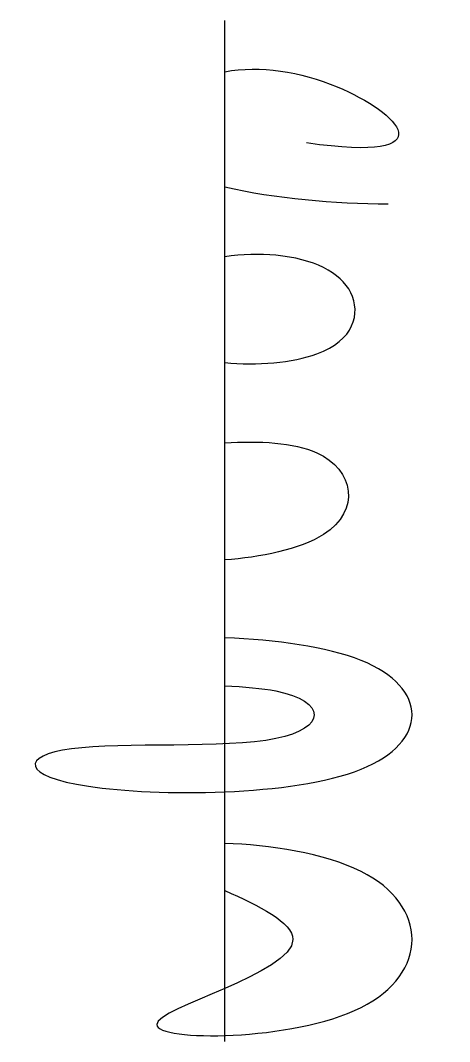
# Model space of a CAD drawing. Header units: millimetres. Extents: x 10 to 31, y 0 to 50.
import ezdxf

# ---------------------------------------------------------------- set-up
doc = ezdxf.new("R2010")
doc.units = ezdxf.units.MM
doc.layers.get('0').update_dxf_attribs({"lineweight": 25})

msp = doc.modelspace()

# ---------------------------------------------------------------- linework, layer by layer
msp.add_line((20, 0), (20, 50))
for points, knots in [([(20, 47.489), (21.726, 47.799), (27.002, 46.998), (31, 43), (24, 44)], [0.40094, 0.40094, 0.40094, 0.40094, 1, 2, 2, 2, 2]), ([(20, 33.246), (21.564, 33.089), (26.121, 33.486), (27, 37), (23.762, 38.619), (20.838, 38.551), (20, 38.426)], [1.936161, 1.936161, 1.936161, 1.936161, 2.571677, 3.571677, 4.571677, 5, 5, 5, 5]), ([(20, 29.319), (21.68, 29.417), (23.373, 29.346), (24.5, 28.833), (26.333, 28), (26.875, 24.751), (21.698, 23.701), (20, 23.582)], [3.760845, 3.760845, 3.760845, 3.760845, 4.37548, 4.37548, 4.37548, 5.37548, 6, 6, 6, 6]), ([(20, 17.42), (20.952, 17.377), (25, 17.03), (25, 14), (10, 15), (10, 12), (30, 12), (30, 18.667), (22.5, 19.667), (20, 19.771)], [2.227452, 2.227452, 2.227452, 2.227452, 2.5, 3.5, 4.5, 5.5, 6.5, 7.5, 8, 8, 8, 8]), ([(20, 7.396), (21.667, 6.667), (26.667, 4.167), (10, 0), (30, 0), (30, 8.446), (22.158, 9.638), (20, 9.704)], [0.966178, 0.966178, 0.966178, 0.966178, 1.466178, 2.466178, 3.466178, 4.466178, 5, 5, 5, 5])]:
    msp.add_open_spline(points, degree=3, knots=knots)
msp.add_open_spline([(28, 41), (25.366, 41), (22.454, 41.278), (20, 41.832)], degree=3)

doc.saveas('drawing.dxf')
